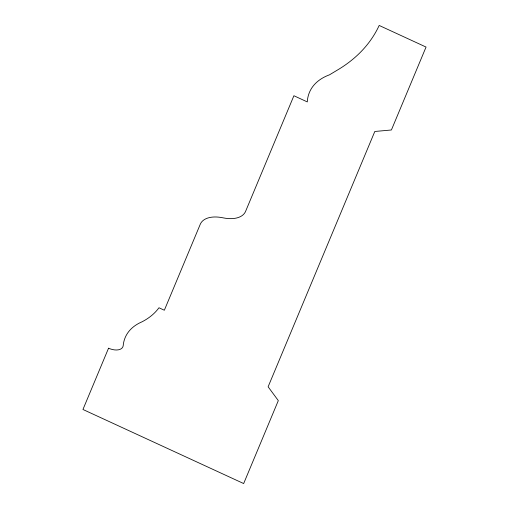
<?xml version="1.0" encoding="UTF-8"?>
<svg xmlns="http://www.w3.org/2000/svg" width="509" height="509" viewBox="0 0 509 509"><rect width="100%" height="100%" fill="white"/><g stroke="black" fill="none" stroke-linecap="round" stroke-linejoin="round"><path stroke-width="0.76" d="M108.544 348.213L82.948 409.478L243.665 483.55L278.315 400.615L268.122 386.789L374.809 131.475L391.402 129.986L426.052 47.057L379.18 25.45A289.373 162.651 25.7 0 1 338.969 69.129L329.476 74.829A85.836 48.247 25.7 0 0 307.296 101.915L293.903 95.737L245.605 211.324A29.503 16.581 25.7 0 1 223.686 217.954L222.178 217.667A29.503 16.581 25.7 0 0 200.253 224.297L164.343 310.236L158.967 307.76A123.375 69.345 25.7 0 1 141.884 321.879A81.478 45.797 25.7 0 0 123.203 345.649A13.043 7.33 25.7 0 1 108.544 348.213"/></g></svg>
